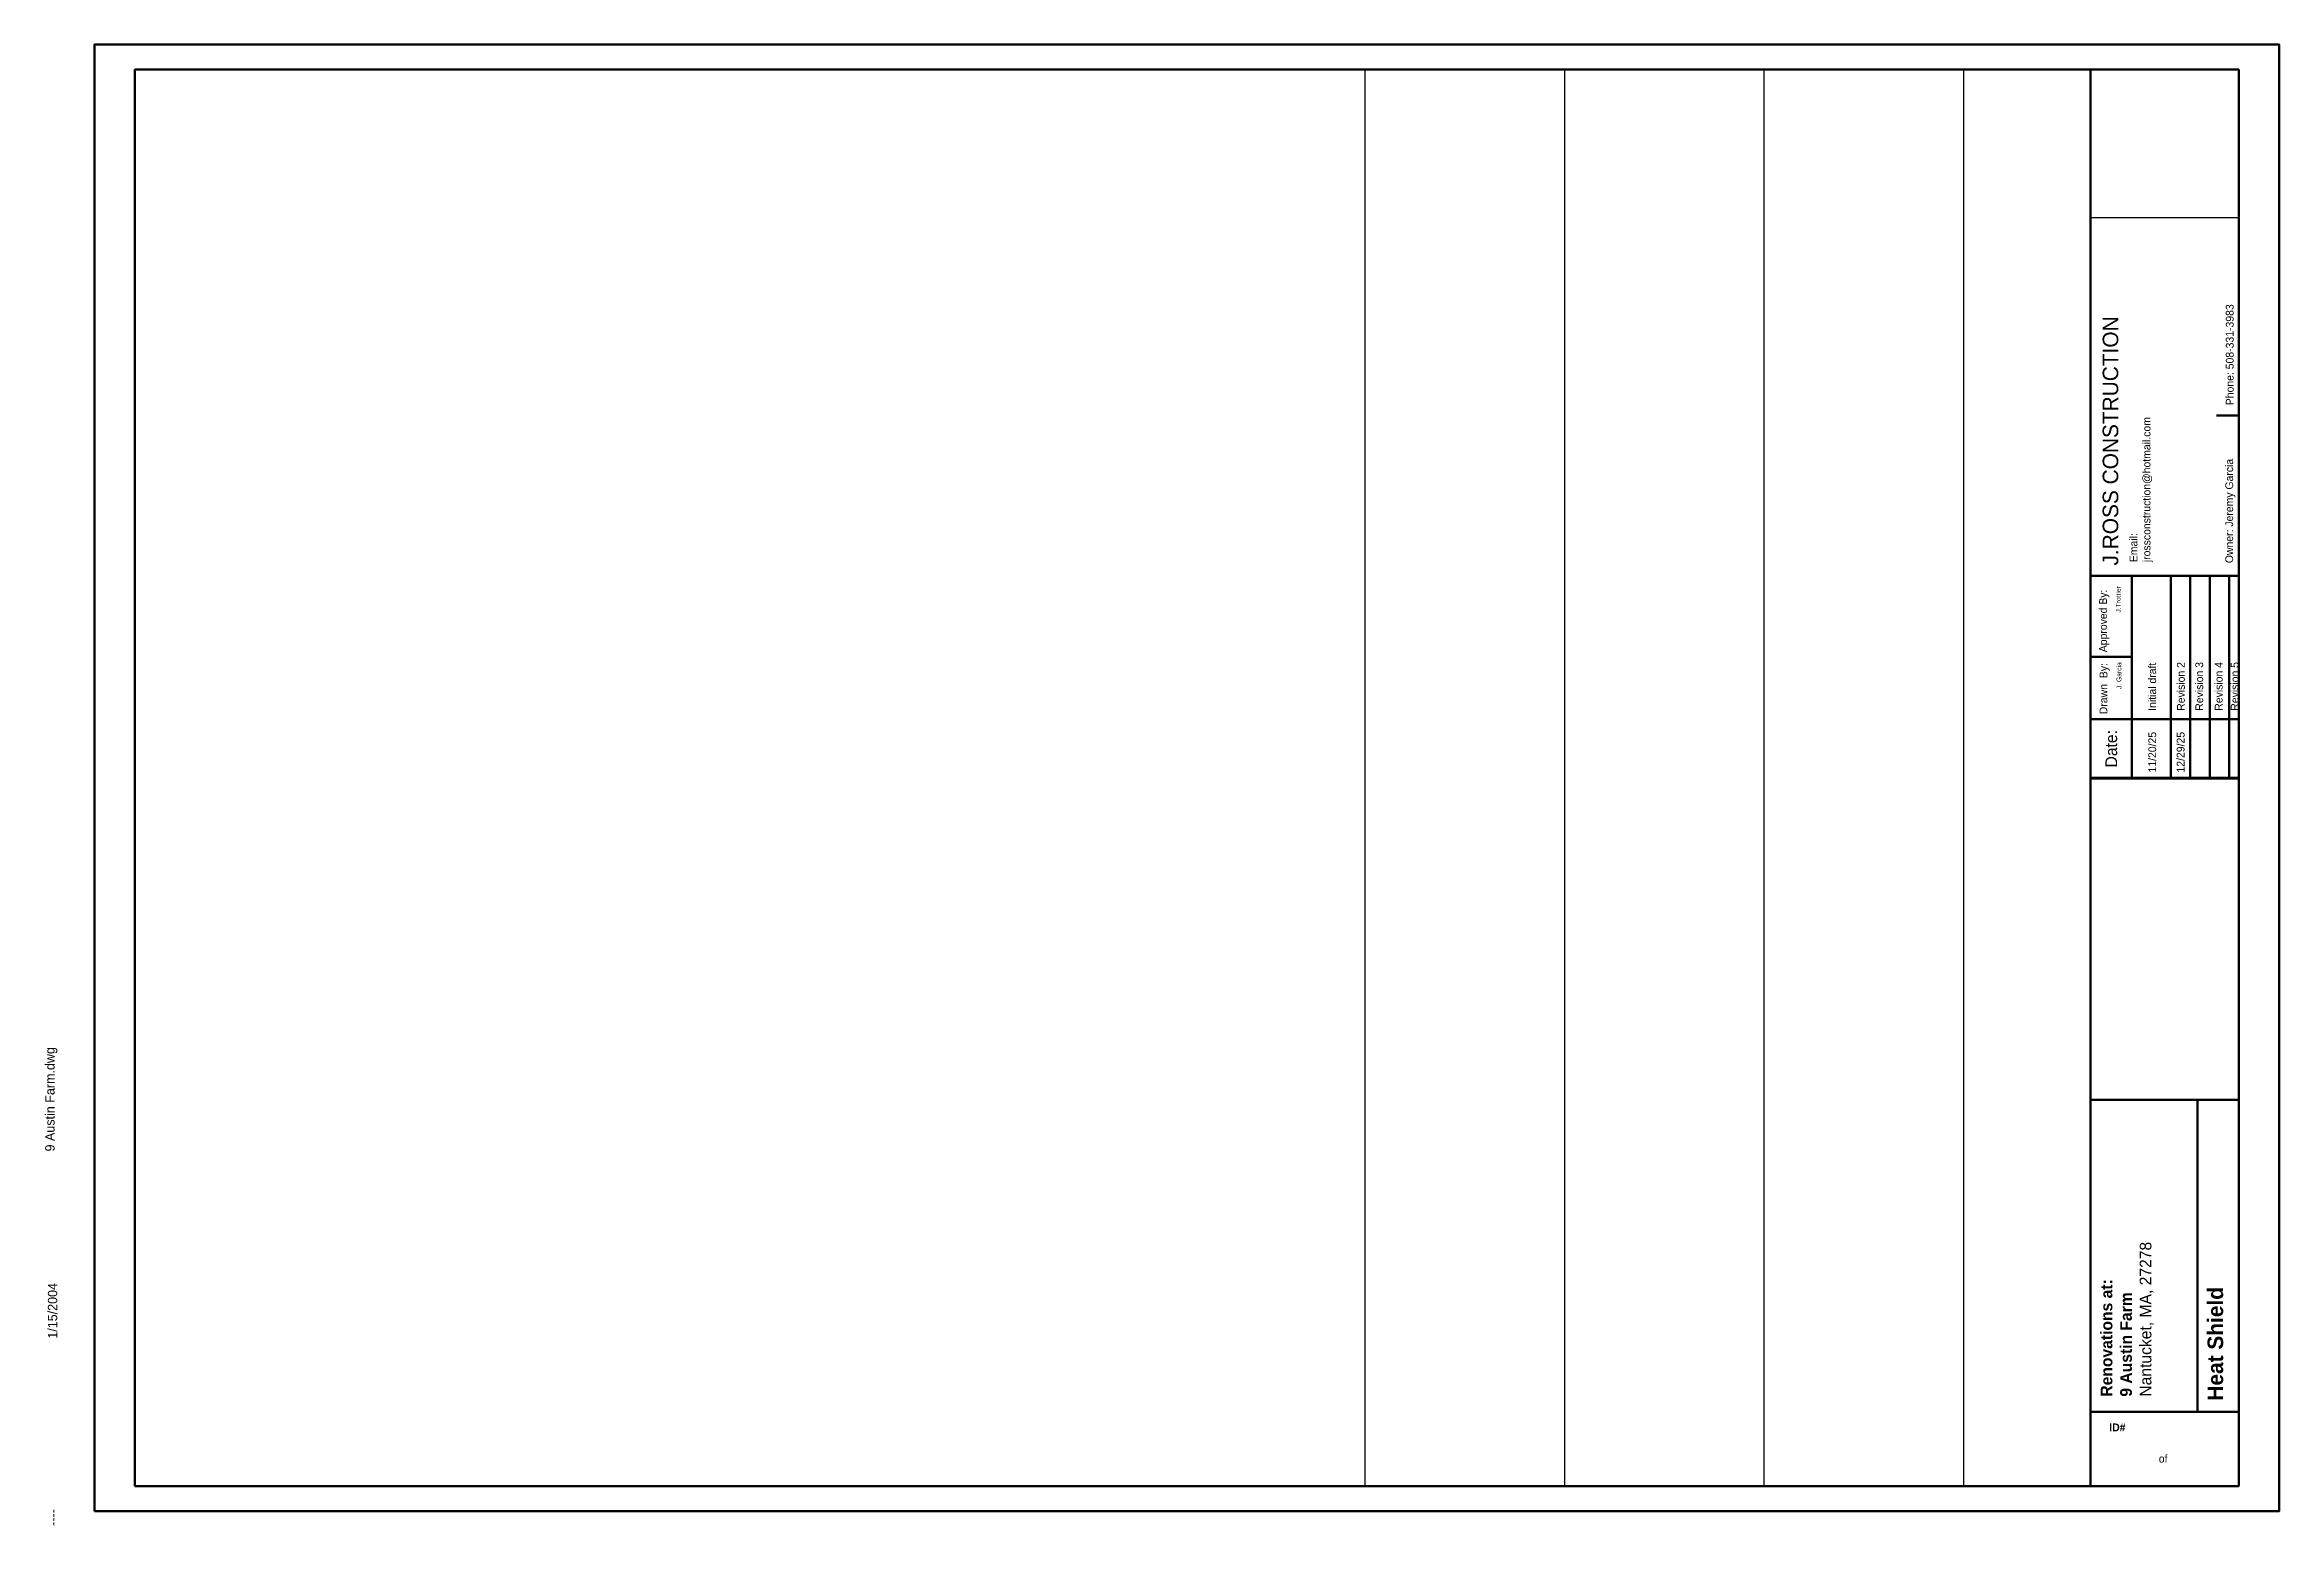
# Paper-space layout 'Arch D (4)' of a CAD drawing. Header units: inches. Extents: x -0.3 to 35.5, y 0 to 23.7.
# The model-space entities are those that its viewports show. They can reach past a viewport. Long polylines and large blocks are cut down to what shows.
import ezdxf

# ---------------------------------------------------------------- set-up
doc = ezdxf.new("R2010")
doc.units = ezdxf.units.IN
doc.header["$MEASUREMENT"] = 0
for name, color, linetype in [('0Xlines', 3, 'Continuous'), ('PDF_Curves', 7, 'Continuous'), ('Title Block', 7, 'Continuous')]:
    doc.layers.add(name, color=color, linetype=linetype)
doc.styles.add('O.Standard', font='', dxfattribs={"height": 0.078125})
doc.styles.add('Roman', font='Avenir Next.ttf', dxfattribs={"height": 1})
doc.styles.get('O.Standard').set_extended_font_data('Bahnschrift')
picture_1 = doc.add_image_def('image1.png', size_in_pixel=(500, 500))

# ---------------------------------------------------------------- blocks, each defined once
blk = doc.blocks.new('Trottier3624 (1)')
at = {"transparency": 33554687}
blk.add_line((101.807, 12), (101.807, 12), dxfattribs=at)
blk.add_line((101.807, 12), (101.807, 12), dxfattribs=at)
at = {"layer": 'PDF_Curves', "lineweight": 90, "transparency": 33554687}
for points in [[(69.832, 0.25), (104.832, 0.25), (104.832, 23.75), (69.832, 23.75)], [(70.482, 0.65), (104.182, 0.65), (104.182, 23.35), (70.482, 23.35)]]:
    blk.add_lwpolyline(points, close=True, dxfattribs=at)
for points in [[(101.807, 0.65), (101.807, 23.35)], [(103.823, 17.806), (104.182, 17.806)], [(104.182, 15.238), (101.807, 15.238)], [(102.467, 11.988), (102.467, 15.238)], [(103.092, 11.988), (103.092, 15.238)], [(103.405, 11.988), (103.405, 15.238)], [(103.717, 11.988), (103.717, 15.238)], [(104.03, 11.988), (104.03, 15.238)], [(102.467, 13.939), (101.807, 13.939)], [(104.182, 12.942), (101.807, 12.942)], [(104.182, 12), (101.807, 12)], [(104.182, 11.988), (101.807, 11.988)], [(104.182, 6.838), (101.807, 6.838)], [(103.52, 1.838), (103.52, 6.838)], [(104.182, 1.838), (101.807, 1.838)]]:
    blk.add_lwpolyline(points, dxfattribs=at)
at = {"transparency": 33554687, "attachment_point": 1, "rotation": 90}
for s, width, gutter_width, heights, insert, char_height, style in [('J.ROSS CONSTRUCTION', 9.21597, 2.5, [1.778], (102.002, 15.403), 0.25, 'Roman'), ('{\\fAvenir Next|b0|i0|c0|p0;Email: jrossconstruction@hotmail.com}', 0.46832, 0.391, [0], (102.434, 15.457), 0.125, 'O.Standard'), ('{\\fAvenir Next|b0|i0|c0|p0;Drawn  By:}', 2.90352, 2.5, [0], (101.952, 13.019), 0.1256, 'Roman'), ('{\\fAvenir Next|b0|i0|c0|p0;J. Garcia}', 2.14824, 2.5, [0], (102.224, 13.422), 0.07812, 'O.Standard')]:
    blk.add_mtext_dynamic_manual_height_columns(s, width=width, gutter_width=gutter_width, heights=heights, dxfattribs=dict(at, insert=insert, char_height=char_height, style=style))
at = {"transparency": 33554687, "attachment_point": 1, "rotation": 90, "style": 'O.Standard'}
for s, insert, char_height, width in [('{\\fAvenir Next|b0|i0|c0|p0;Phone: 508-331-3983}', (103.975, 17.972), 0.125, 1.73042), ('{\\fAvenir Next|b0|i0|c0|p0;J.Trottier}', (102.214, 14.648), 0.07812, 0.1105), ('{\\fAvenir Next|b0|i0|c0|p0;Approved By:}', (101.946, 14.014), 0.125, 1.27282), ('{\\fAvenir Next|b0|i0|c0|p0;Initial draft}', (102.733, 13.075), 0.125, 1.06254), ('{\\fAvenir Next|b0|i0|c0|p0;Revision 2}', (103.193, 13.075), 0.125, 1.06254), ('{\\fAvenir Next|b0|i0|c0|p0;Revision 3}', (103.487, 13.076), 0.125, 1.06254), ('{\\fAvenir Next|b0|i0|c0|p0;Revision 4}', (103.798, 13.076), 0.125, 1.06254), ('{\\fAvenir Next|b0|i0|c0|p0;Revision 5}', (104.054, 13.076), 0.125, 1.06254), ('{\\fAvenir Next|b0|i0|c0|p0;Date:}', (102.046, 12.167), 0.1875, 0.60275), ('{\\fAvenir Next|b0|i0|c0|p0;11/20/25}', (102.734, 12.086), 0.125, 1.10255), ('{\\fAvenir Next|b0|i0|c0|p0;12/29/25}', (103.189, 12.086), 0.125, 1.10255), ('{\\fAvenir Next|b1|i0|c0|p0;Renovations at:\\P9 Austin Farm\\P\\fAvenir Next|b0|i0|c0|p0;Nantucket, MA, 27278}', (101.97, 2.084), 0.1875, 4.67755)]:
    blk.add_mtext(s, dxfattribs=dict(at, insert=insert, char_height=char_height, width=width))
at = {"transparency": 33554687, "insert": (103.967, 15.441), "char_height": 0.125, "attachment_point": 1, "rotation": 90, "style": 'O.Standard'}
blk.add_mtext('{\\fAvenir Next|b0|i0|c0|p0;Owner: Jeremy Garcia}', dxfattribs=at)
at = {"transparency": 33554687, "char_height": 0.125, "attachment_point": 1, "style": 'O.Standard'}
for s, insert, width in [('{\\fAvenir Next|b1|i0|c0|p0;ID#}', (102.108, 1.654), 0.56209), ('{\\fAvenir Next|b0|i0|c0|p0;of}', (102.901, 1.153), 0.31227)]:
    blk.add_mtext(s, dxfattribs=dict(at, insert=insert, width=width))
at = {"transparency": 33554687}
image = blk.add_image(picture_1, insert=(101.807, 20.975), size_in_units=(2.375, 2.375), dxfattribs=at)
image.dxf.flags = 7

msp = doc.modelspace()

# ---------------------------------------------------------------- linework, layer by layer
at = {"layer": '0Xlines', "transparency": 33554687}
for points in [[(-291.77307, 340.95406), (629.92226, 340.95406), (629.92226, -131.77606), (-291.77307, -131.77606)], [(-279.77307, 328.95406), (617.92226, 328.95406), (617.92226, -119.77606), (-279.77307, -119.77606)], [(-267.77307, 316.95406), (605.92226, 316.95406), (605.92226, -107.77606), (-267.77307, -107.77606)], [(-255.77307, 304.95406), (593.92226, 304.95406), (593.92226, -95.77606), (-255.77307, -95.77606)]]:
    msp.add_lwpolyline(points, close=True, dxfattribs=at)

psp = doc.layouts.new('Arch D (4)')

# ---------------------------------------------------------------- block references
at = {"transparency": 33554687}
psp.add_blockref('Trottier3624 (1)', (-69.289, -0.013), dxfattribs=at)

# ---------------------------------------------------------------- texts
at = {"transparency": 33554687, "insert": (34.393, 2.007), "char_height": 0.25, "attachment_point": 1, "rotation": 90, "style": 'Roman'}
psp.add_mtext_dynamic_manual_height_columns('{\\fAvenir Next|b1|i0|c0|p0;Heat Shield}', width=8.32182, gutter_width=2.5, heights=[0], dxfattribs=at)
at = {"layer": 'Title Block', "color": 0, "char_height": 0.15, "attachment_point": 7, "rotation": 90, "style": 'Roman'}
for s, insert, width in [('9 Austin Farm.dwg', (-0.05, 6), 5.93), ('1/15/2004', (-0.05, 3), 2.57515), ('----', (-0.05, 0), 2.73005)]:
    psp.add_mtext(s, dxfattribs=dict(at, insert=insert, width=width))

# ---------------------------------------------------------------- viewports
at = {"layer": '0', "transparency": 33554687}
psp.add_viewport(center=(16.855, 11.987), size=(31.325, 22.70003), view_center_point=(578.75543, 143.36005), view_height=85.2207476, dxfattribs=at)

doc.saveas('drawing.dxf')
